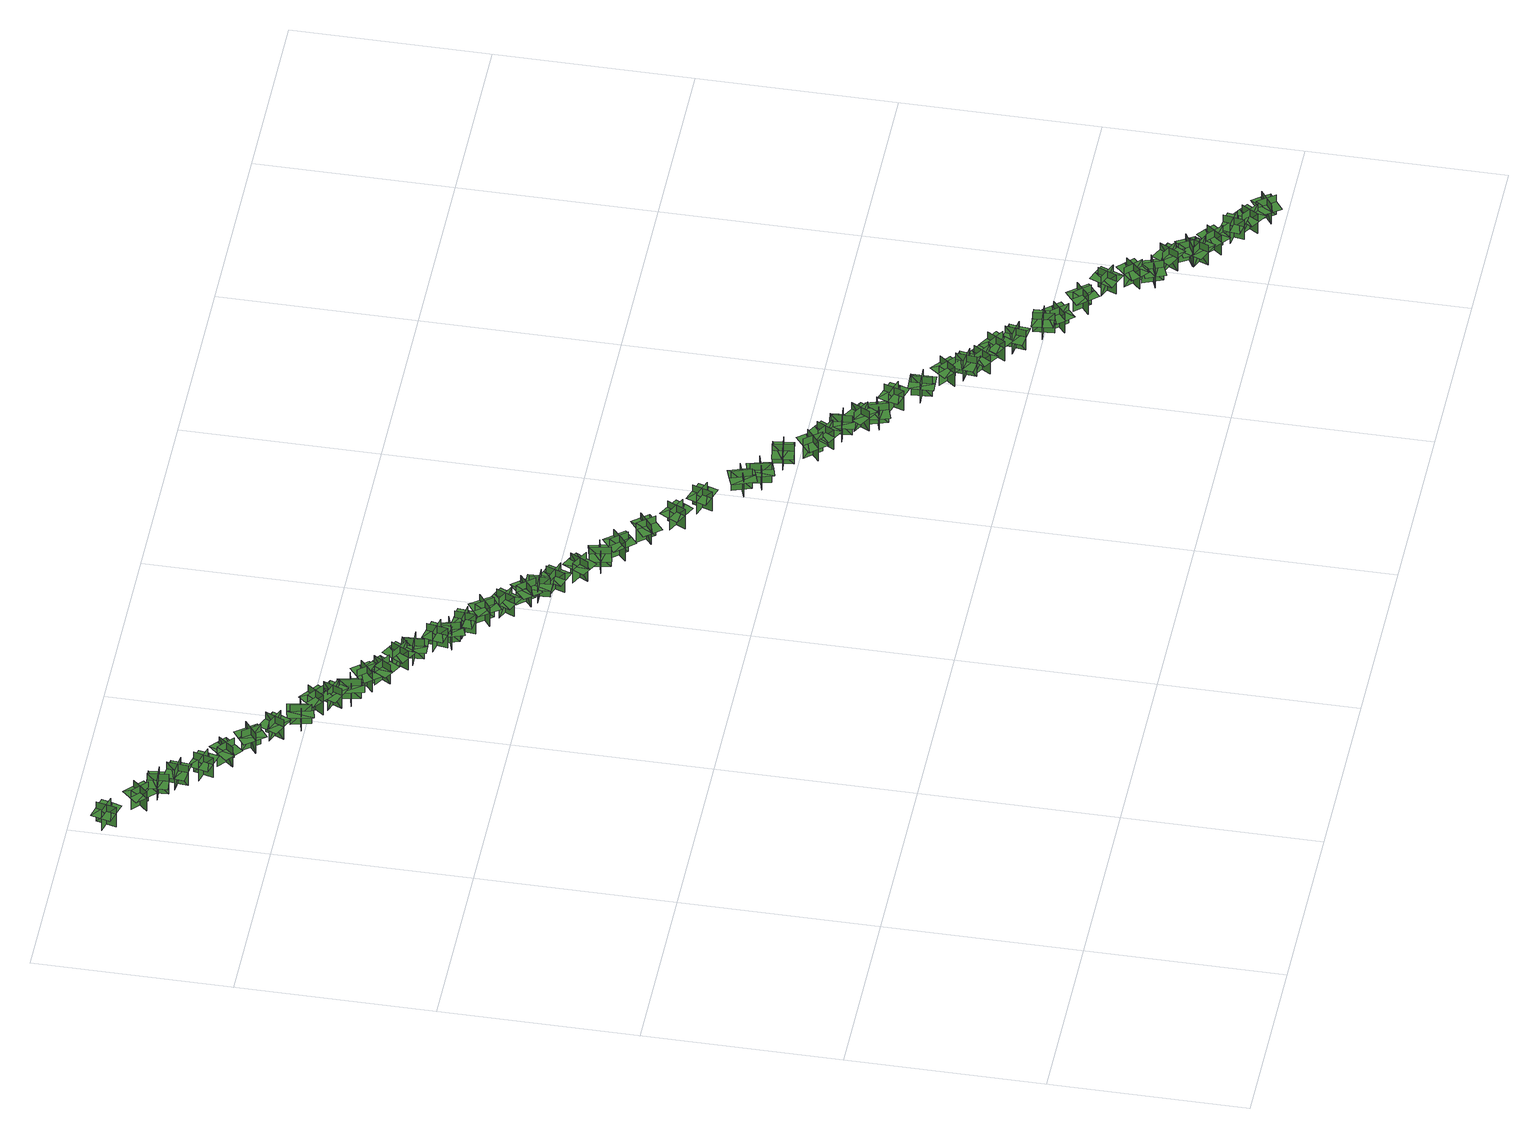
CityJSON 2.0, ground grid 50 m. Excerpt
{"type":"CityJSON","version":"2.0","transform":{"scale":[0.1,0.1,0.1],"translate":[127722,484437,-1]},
"CityObjects":{
"tree1":{"type":"SolitaryVegetationObject","geometry":[{"type":"MultiSurface","lod":"1","boundaries":[[[0,1,2]],[[0,2,3]],[[4,5,6]],[[4,6,7]],[[8,9,10]],[[8,10,11]],[[8,11,12]],[[8,12,13]]]}]},
"tree2":{"type":"SolitaryVegetationObject","geometry":[{"type":"MultiSurface","lod":"1","boundaries":[[[14,15,16]],[[14,16,17]],[[18,19,20]],[[18,20,21]],[[22,23,24]],[[22,24,25]],[[22,25,26]],[[22,26,27]]]}]},
"tree3":{"type":"SolitaryVegetationObject","geometry":[{"type":"MultiSurface","lod":"1","boundaries":[[[28,29,30]],[[28,30,31]],[[32,33,34]],[[32,34,35]],[[36,37,38]],[[36,38,39]],[[36,39,40]],[[36,40,41]]]}]},
"tree4":{"type":"SolitaryVegetationObject","geometry":[{"type":"MultiSurface","lod":"1","boundaries":[[[42,43,44]],[[42,44,45]],[[46,47,48]],[[46,48,49]],[[50,51,52]],[[50,52,53]],[[50,53,54]],[[50,54,55]]]}]},
"tree5":{"type":"SolitaryVegetationObject","geometry":[{"type":"MultiSurface","lod":"1","boundaries":[[[56,57,58]],[[56,58,59]],[[60,61,62]],[[60,62,63]],[[64,65,66]],[[64,66,67]],[[64,67,68]],[[64,68,69]]]}]},
"tree6":{"type":"SolitaryVegetationObject","geometry":[{"type":"MultiSurface","lod":"1","boundaries":[[[70,71,72]],[[70,72,73]],[[74,75,76]],[[74,76,77]],[[78,79,80]],[[78,80,81]],[[78,81,82]],[[78,82,83]]]}]},
"tree7":{"type":"SolitaryVegetationObject","geometry":[{"type":"MultiSurface","lod":"1","boundaries":[[[84,85,86]],[[84,86,87]],[[88,89,90]],[[88,90,91]],[[92,93,94]],[[92,94,95]],[[92,95,96]],[[92,96,97]]]}]},
"tree8":{"type":"SolitaryVegetationObject","geometry":[{"type":"MultiSurface","lod":"1","boundaries":[[[98,99,100]],[[98,100,101]],[[102,103,104]],[[102,104,105]],[[106,107,108]],[[106,108,109]],[[106,109,110]],[[106,110,111]]]}]},
"tree9":{"type":"SolitaryVegetationObject","geometry":[{"type":"MultiSurface","lod":"1","boundaries":[[[112,113,114]],[[112,114,115]],[[116,117,118]],[[116,118,119]],[[120,121,122]],[[120,122,123]],[[120,123,124]],[[120,124,125]]]}]},
"tree10":{"type":"SolitaryVegetationObject","geometry":[{"type":"MultiSurface","lod":"1","boundaries":[[[126,127,128]],[[126,128,129]],[[130,131,132]],[[130,132,133]],[[134,135,136]],[[134,136,137]],[[134,137,138]],[[134,138,139]]]}]},
"tree11":{"type":"SolitaryVegetationObject","geometry":[{"type":"MultiSurface","lod":"1","boundaries":[[[140,141,142]],[[140,142,143]],[[144,145,146]],[[144,146,147]],[[148,149,150]],[[148,150,151]],[[148,151,152]],[[148,152,153]]]}]},
"tree12":{"type":"SolitaryVegetationObject","geometry":[{"type":"MultiSurface","lod":"1","boundaries":[[[154,155,156]],[[154,156,157]],[[158,159,160]],[[158,160,161]],[[162,163,164]],[[162,164,165]],[[162,165,166]],[[162,166,167]]]}]},
"tree13":{"type":"SolitaryVegetationObject","geometry":[{"type":"MultiSurface","lod":"1","boundaries":[[[168,169,170]],[[168,170,171]],[[172,173,174]],[[172,174,175]],[[176,177,178]],[[176,178,179]],[[176,179,180]],[[176,180,181]]]}]},
"tree14":{"type":"SolitaryVegetationObject","geometry":[{"type":"MultiSurface","lod":"1","boundaries":[[[182,183,184]],[[182,184,185]],[[186,187,188]],[[186,188,189]],[[190,191,192]],[[190,192,193]],[[190,193,194]],[[190,194,195]]]}]},
"tree15":{"type":"SolitaryVegetationObject","geometry":[{"type":"MultiSurface","lod":"1","boundaries":[[[196,197,198]],[[196,198,199]],[[200,201,202]],[[200,202,203]],[[204,205,206]],[[204,206,207]],[[204,207,208]],[[204,208,209]]]}]},
"tree16":{"type":"SolitaryVegetationObject","geometry":[{"type":"MultiSurface","lod":"1","boundaries":[[[210,211,212]],[[210,212,213]],[[214,215,216]],[[214,216,217]],[[218,219,220]],[[218,220,221]],[[218,221,222]],[[218,222,223]]]}]},
"tree17":{"type":"SolitaryVegetationObject","geometry":[{"type":"MultiSurface","lod":"1","boundaries":[[[224,225,226]],[[224,226,227]],[[228,229,230]],[[228,230,231]],[[232,233,234]],[[232,234,235]],[[232,235,236]],[[232,236,237]]]}]},
"tree18":{"type":"SolitaryVegetationObject","geometry":[{"type":"MultiSurface","lod":"1","boundaries":[[[238,239,240]],[[238,240,241]],[[242,243,244]],[[242,244,245]],[[246,247,248]],[[246,248,249]],[[246,249,250]],[[246,250,251]]]}]},
"tree19":{"type":"SolitaryVegetationObject","geometry":[{"type":"MultiSurface","lod":"1","boundaries":[[[252,253,254]],[[252,254,255]],[[256,257,258]],[[256,258,259]],[[260,261,262]],[[260,262,263]],[[260,263,264]],[[260,264,265]]]}]},
"tree20":{"type":"SolitaryVegetationObject","geometry":[{"type":"MultiSurface","lod":"1","boundaries":[[[266,267,268]],[[266,268,269]],[[270,271,272]],[[270,272,273]],[[274,275,276]],[[274,276,277]],[[274,277,278]],[[274,278,279]]]}]},
"tree21":{"type":"SolitaryVegetationObject","geometry":[{"type":"MultiSurface","lod":"1","boundaries":[[[280,281,282]],[[280,282,283]],[[284,285,286]],[[284,286,287]],[[288,289,290]],[[288,290,291]],[[288,291,292]],[[288,292,293]]]}]},
"tree22":{"type":"SolitaryVegetationObject","geometry":[{"type":"MultiSurface","lod":"1","boundaries":[[[294,295,296]],[[294,296,297]],[[298,299,300]],[[298,300,301]],[[302,303,304]],[[302,304,305]],[[302,305,306]],[[302,306,307]]]}]},
"tree23":{"type":"SolitaryVegetationObject","geometry":[{"type":"MultiSurface","lod":"1","boundaries":[[[308,309,310]],[[308,310,311]],[[312,313,314]],[[312,314,315]],[[316,317,318]],[[316,318,319]],[[316,319,320]],[[316,320,321]]]}]},
"tree24":{"type":"SolitaryVegetationObject","geometry":[{"type":"MultiSurface","lod":"1","boundaries":[[[322,323,324]],[[322,324,325]],[[326,327,328]],[[326,328,329]],[[330,331,332]],[[330,332,333]],[[330,333,334]],[[330,334,335]]]}]},
"tree25":{"type":"SolitaryVegetationObject","geometry":[{"type":"MultiSurface","lod":"1","boundaries":[[[336,337,338]],[[336,338,339]],[[340,341,342]],[[340,342,343]],[[344,345,346]],[[344,346,347]],[[344,347,348]],[[344,348,349]]]}]},
"tree26":{"type":"SolitaryVegetationObject","geometry":[{"type":"MultiSurface","lod":"1","boundaries":[[[350,351,352]],[[350,352,353]],[[354,355,356]],[[354,356,357]],[[358,359,360]],[[358,360,361]],[[358,361,362]],[[358,362,363]]]}]},
"tree27":{"type":"SolitaryVegetationObject","geometry":[{"type":"MultiSurface","lod":"1","boundaries":[[[364,365,366]],[[364,366,367]],[[368,369,370]],[[368,370,371]],[[372,373,374]],[[372,374,375]],[[372,375,376]],[[372,376,377]]]}]},
"tree28":{"type":"SolitaryVegetationObject","geometry":[{"type":"MultiSurface","lod":"1","boundaries":[[[378,379,380]],[[378,380,381]],[[382,383,384]],[[382,384,385]],[[386,387,388]],[[386,388,389]],[[386,389,390]],[[386,390,391]]]}]},
"tree29":{"type":"SolitaryVegetationObject","geometry":[{"type":"MultiSurface","lod":"1","boundaries":[[[392,393,394]],[[392,394,395]],[[396,397,398]],[[396,398,399]],[[400,401,402]],[[400,402,403]],[[400,403,404]],[[400,404,405]]]}]},
"tree30":{"type":"SolitaryVegetationObject","geometry":[{"type":"MultiSurface","lod":"1","boundaries":[[[406,407,408]],[[406,408,409]],[[410,411,412]],[[410,412,413]],[[414,415,416]],[[414,416,417]],[[414,417,418]],[[414,418,419]]]}]},
"tree31":{"type":"SolitaryVegetationObject","geometry":[{"type":"MultiSurface","lod":"1","boundaries":[[[420,421,422]],[[420,422,423]],[[424,425,426]],[[424,426,427]],[[428,429,430]],[[428,430,431]],[[428,431,432]],[[428,432,433]]]}]},
"tree32":{"type":"SolitaryVegetationObject","geometry":[{"type":"MultiSurface","lod":"1","boundaries":[[[434,435,436]],[[434,436,437]],[[438,439,440]],[[438,440,441]],[[442,443,444]],[[442,444,445]],[[442,445,446]],[[442,446,447]]]}]},
"tree33":{"type":"SolitaryVegetationObject","geometry":[{"type":"MultiSurface","lod":"1","boundaries":[[[448,449,450]],[[448,450,451]],[[452,453,454]],[[452,454,455]],[[456,457,458]],[[456,458,459]],[[456,459,460]],[[456,460,461]]]}]},
"tree34":{"type":"SolitaryVegetationObject","geometry":[{"type":"MultiSurface","lod":"1","boundaries":[[[462,463,464]],[[462,464,465]],[[466,467,468]],[[466,468,469]],[[470,471,472]],[[470,472,473]],[[470,473,474]],[[470,474,475]]]}]},
"tree35":{"type":"SolitaryVegetationObject","geometry":[{"type":"MultiSurface","lod":"1","boundaries":[[[476,477,478]],[[476,478,479]],[[480,481,482]],[[480,482,483]],[[484,485,486]],[[484,486,487]],[[484,487,488]],[[484,488,489]]]}]},
"tree36":{"type":"SolitaryVegetationObject","geometry":[{"type":"MultiSurface","lod":"1","boundaries":[[[490,491,492]],[[490,492,493]],[[494,495,496]],[[494,496,497]],[[498,499,500]],[[498,500,501]],[[498,501,502]],[[498,502,503]]]}]},
"tree37":{"type":"SolitaryVegetationObject","geometry":[{"type":"MultiSurface","lod":"1","boundaries":[[[504,505,506]],[[504,506,507]],[[508,509,510]],[[508,510,511]],[[512,513,514]],[[512,514,515]],[[512,515,516]],[[512,516,517]]]}]},
"tree38":{"type":"SolitaryVegetationObject","geometry":[{"type":"MultiSurface","lod":"1","boundaries":[[[518,519,520]],[[518,520,521]],[[522,523,524]],[[522,524,525]],[[526,527,528]],[[526,528,529]],[[526,529,530]],[[526,530,531]]]}]},
"tree39":{"type":"SolitaryVegetationObject","geometry":[{"type":"MultiSurface","lod":"1","boundaries":[[[532,533,534]],[[532,534,535]],[[536,537,538]],[[536,538,539]],[[540,541,542]],[[540,542,543]],[[540,543,544]],[[540,544,545]]]}]},
"tree40":{"type":"SolitaryVegetationObject","geometry":[{"type":"MultiSurface","lod":"1","boundaries":[[[546,547,548]],[[546,548,549]],[[550,551,552]],[[550,552,553]],[[554,555,556]],[[554,556,557]],[[554,557,558]],[[554,558,559]]]}]},
"tree41":{"type":"SolitaryVegetationObject","geometry":[{"type":"MultiSurface","lod":"1","boundaries":[[[560,561,562]],[[560,562,563]],[[564,565,566]],[[564,566,567]],[[568,569,570]],[[568,570,571]],[[568,571,572]],[[568,572,573]]]}]},
"tree42":{"type":"SolitaryVegetationObject","geometry":[{"type":"MultiSurface","lod":"1","boundaries":[[[574,575,576]],[[574,576,577]],[[578,579,580]],[[578,580,581]],[[582,583,584]],[[582,584,585]],[[582,585,586]],[[582,586,587]]]}]},
"tree43":{"type":"SolitaryVegetationObject","geometry":[{"type":"MultiSurface","lod":"1","boundaries":[[[588,589,590]],[[588,590,591]],[[592,593,594]],[[592,594,595]],[[596,597,598]],[[596,598,599]],[[596,599,600]],[[596,600,601]]]}]},
"tree44":{"type":"SolitaryVegetationObject","geometry":[{"type":"MultiSurface","lod":"1","boundaries":[[[602,603,604]],[[602,604,605]],[[606,607,608]],[[606,608,609]],[[610,611,612]],[[610,612,613]],[[610,613,614]],[[610,614,615]]]}]},
"tree45":{"type":"SolitaryVegetationObject","geometry":[{"type":"MultiSurface","lod":"1","boundaries":[[[616,617,618]],[[616,618,619]],[[620,621,622]],[[620,622,623]],[[624,625,626]],[[624,626,627]],[[624,627,628]],[[624,628,629]]]}]},
"tree46":{"type":"SolitaryVegetationObject","geometry":[{"type":"MultiSurface","lod":"1","boundaries":[[[630,631,632]],[[630,632,633]],[[634,635,636]],[[634,636,637]],[[638,639,640]],[[638,640,641]],[[638,641,642]],[[638,642,643]]]}]},
"tree47":{"type":"SolitaryVegetationObject","geometry":[{"type":"MultiSurface","lod":"1","boundaries":[[[644,645,646]],[[644,646,647]],[[648,649,650]],[[648,650,651]],[[652,653,654]],[[652,654,655]],[[652,655,656]],[[652,656,657]]]}]},
"tree48":{"type":"SolitaryVegetationObject","geometry":[{"type":"MultiSurface","lod":"1","boundaries":[[[658,659,660]],[[658,660,661]],[[662,663,664]],[[662,664,665]],[[666,667,668]],[[666,668,669]],[[666,669,670]],[[666,670,671]]]}]},
"tree49":{"type":"SolitaryVegetationObject","geometry":[{"type":"MultiSurface","lod":"1","boundaries":[[[672,673,674]],[[672,674,675]],[[676,677,678]],[[676,678,679]],[[680,681,682]],[[680,682,683]],[[680,683,684]],[[680,684,685]]]}]},
"tree50":{"type":"SolitaryVegetationObject","geometry":[{"type":"MultiSurface","lod":"1","boundaries":[[[686,687,688]],[[686,688,689]],[[690,691,692]],[[690,692,693]],[[694,695,696]],[[694,696,697]],[[694,697,698]],[[694,698,699]]]}]},
"tree51":{"type":"SolitaryVegetationObject","geometry":[{"type":"MultiSurface","lod":"1","boundaries":[[[700,701,702]],[[700,702,703]],[[704,705,706]],[[704,706,707]],[[708,709,710]],[[708,710,711]],[[708,711,712]],[[708,712,713]]]}]},
"tree52":{"type":"SolitaryVegetationObject","geometry":[{"type":"MultiSurface","lod":"1","boundaries":[[[714,715,716]],[[714,716,717]],[[718,719,720]],[[718,720,721]],[[722,723,724]],[[722,724,725]],[[722,725,726]],[[722,726,727]]]}]},
"tree53":{"type":"SolitaryVegetationObject","geometry":[{"type":"MultiSurface","lod":"1","boundaries":[[[728,729,730]],[[728,730,731]],[[732,733,734]],[[732,734,735]],[[736,737,738]],[[736,738,739]],[[736,739,740]],[[736,740,741]]]}]},
"tree54":{"type":"SolitaryVegetationObject","geometry":[{"type":"MultiSurface","lod":"1","boundaries":[[[742,743,744]],[[742,744,745]],[[746,747,748]],[[746,748,749]],[[750,751,752]],[[750,752,753]],[[750,753,754]],[[750,754,755]]]}]},
"tree55":{"type":"SolitaryVegetationObject","geometry":[{"type":"MultiSurface","lod":"1","boundaries":[[[756,757,758]],[[756,758,759]],[[760,761,762]],[[760,762,763]],[[764,765,766]],[[764,766,767]],[[764,767,768]],[[764,768,769]]]}]},
"tree56":{"type":"SolitaryVegetationObject","geometry":[{"type":"MultiSurface","lod":"1","boundaries":[[[770,771,772]],[[770,772,773]],[[774,775,776]],[[774,776,777]],[[778,779,780]],[[778,780,781]],[[778,781,782]],[[778,782,783]]]}]},
"tree57":{"type":"SolitaryVegetationObject","geometry":[{"type":"MultiSurface","lod":"1","boundaries":[[[784,785,786]],[[784,786,787]],[[788,789,790]],[[788,790,791]],[[792,793,794]],[[792,794,795]],[[792,795,796]],[[792,796,797]]]}]},
"tree58":{"type":"SolitaryVegetationObject","geometry":[{"type":"MultiSurface","lod":"1","boundaries":[[[798,799,800]],[[798,800,801]],[[802,803,804]],[[802,804,805]],[[806,807,808]],[[806,808,809]],[[806,809,810]],[[806,810,811]]]}]}
},
"vertices":[
[45,2437,7],[45,2437,69],[32,2385,69],[32,2385,7],[63,2405,7],[63,2405,69],[13,2418,69],[13,2418,7],[71,2403,49],[78,2429,49],[16,2445,49],[9,2420,49],[2,2394,49],[64,2377,49],
[132,2361,13],[132,2361,75],[96,2322,75],[96,2322,13],[133,2325,13],[133,2325,75],[95,2360,75],[95,2360,13],[138,2320,55],[157,2340,55],[109,2383,55],[91,2363,55],[73,2344,55],[120,2300,55],
[166,2280,15],[166,2280,77],[161,2333,77],[161,2333,15],[139,2304,15],[139,2304,77],[190,2308,77],[190,2308,15],[131,2303,57],[133,2277,57],[197,2282,57],[195,2309,57],[192,2336,57],[128,2330,57],
[204,2240,16],[204,2240,78],[209,2293,78],[209,2293,16],[181,2268,16],[181,2268,78],[233,2263,78],[233,2263,16],[173,2269,58],[171,2243,58],[234,2236,58],[237,2262,58],[240,2289,58],[176,2296,58],
[258,2236,15],[258,2236,77],[245,2185,77],[245,2185,15],[276,2205,15],[276,2205,77],[226,2218,77],[226,2218,15],[284,2203,57],[290,2229,57],[228,2245,57],[221,2219,57],[215,2193,57],[277,2177,57],
[325,2148,17],[325,2148,79],[284,2183,79],[284,2183,17],[289,2146,17],[289,2146,79],[322,2185,79],[322,2185,17],[284,2140,59],[304,2123,59],[346,2172,59],[325,2189,59],[305,2206,59],[263,2158,59],
[349,2100,16],[349,2100,78],[391,2132,78],[391,2132,16],[354,2135,16],[354,2135,78],[386,2094,78],[386,2094,16],[349,2142,58],[328,2125,58],[367,2075,58],[388,2091,58],[410,2107,58],[371,2158,58],
[407,2042,21],[407,2042,83],[428,2090,83],[428,2090,21],[394,2075,21],[394,2075,83],[441,2055,83],[441,2055,21],[387,2079,62],[376,2054,62],[435,2028,62],[446,2053,62],[456,2077,62],[398,2103,62],
[452,2007,14],[452,2007,76],[505,2019,76],[505,2019,14],[472,2037,14],[472,2037,76],[484,1987,76],[484,1987,14],[470,2045,56],[444,2039,56],[459,1976,56],[485,1982,56],[511,1988,56],[497,2051,56],
[543,2006,23],[543,2006,85],[510,1963,85],[510,1963,23],[547,1970,23],[547,1970,85],[506,2001,85],[506,2001,23],[553,1965,64],[570,1986,64],[519,2025,64],[502,2004,64],[486,1983,64],[537,1944,64],
[554,1925,13],[554,1925,75],[574,1974,75],[574,1974,13],[540,1958,13],[540,1958,75],[588,1939,75],[588,1939,13],[533,1961,55],[523,1936,55],[583,1912,55],[593,1937,55],[602,1962,55],[543,1986,55],
[623,1917,8],[623,1917,70],[571,1905,70],[571,1905,8],[604,1887,8],[604,1887,70],[592,1937,70],[592,1937,8],[606,1879,50],[632,1885,50],[617,1948,50],[591,1942,50],[565,1935,50],[579,1873,50],
[631,1901,12],[631,1901,74],[665,1861,74],[665,1861,12],[667,1898,12],[667,1898,74],[628,1864,74],[628,1864,12],[673,1903,54],[656,1923,54],[607,1882,54],[624,1861,54],[641,1841,54],[690,1882,54],
[695,1834,15],[695,1834,77],[650,1862,77],[650,1862,15],[660,1826,15],[660,1826,77],[687,1870,77],[687,1870,15],[656,1819,57],[679,1805,57],[712,1860,57],[690,1874,57],[667,1888,57],[633,1833,57],
[695,1826,27],[695,1826,89],[742,1800,89],[742,1800,27],[730,1835,27],[730,1835,89],[705,1790,89],[705,1790,27],[734,1842,69],[711,1855,69],[679,1799,69],[702,1786,69],[726,1773,69],[757,1829,69],
[785,1786,20],[785,1786,82],[732,1783,82],[732,1783,20],[761,1760,20],[761,1760,82],[757,1811,82],[757,1811,20],[762,1752,61],[788,1754,61],[784,1818,61],[757,1816,61],[730,1814,61],[735,1750,61],
[806,1762,33],[806,1762,95],[796,1709,95],[796,1709,33],[826,1731,33],[826,1731,95],[775,1742,95],[775,1742,33],[833,1730,74],[839,1756,74],[776,1769,74],[770,1742,74],[765,1716,74],[828,1704,74],
[858,1718,18],[858,1718,80],[808,1701,80],[808,1701,18],[842,1686,18],[842,1686,80],[825,1735,80],[825,1735,18],[845,1679,60],[870,1687,60],[849,1748,60],[824,1739,60],[798,1730,60],[819,1670,60],
[874,1706,24],[874,1706,86],[869,1653,86],[869,1653,24],[896,1678,24],[896,1678,86],[845,1683,86],[845,1683,24],[904,1677,66],[907,1704,66],[843,1710,66],[841,1683,66],[838,1657,66],[902,1650,66],
[936,1655,32],[936,1655,94],[893,1623,94],[893,1623,32],[930,1619,32],[930,1619,94],[899,1660,94],[899,1660,32],[935,1613,74],[956,1629,74],[918,1680,74],[896,1664,74],[875,1648,74],[913,1597,74],
[943,1609,19],[943,1609,81],[991,1587,81],[991,1587,19],[977,1621,19],[977,1621,81],[955,1574,81],[955,1574,19],[980,1628,61],[956,1639,61],[929,1581,61],[954,1570,61],[978,1559,61],[1005,1617,61],
[1036,1536,17],[1036,1536,79],[1001,1577,79],[1001,1577,17],[1000,1540,17],[1000,1540,79],[1039,1574,79],[1039,1574,17],[994,1534,58],[1011,1514,58],[1060,1556,58],[1042,1577,58],[1025,1597,58],[976,1555,58],
[1016,1527,17],[1016,1527,79],[1069,1529,79],[1069,1529,17],[1041,1553,17],[1041,1553,79],[1043,1501,79],[1043,1501,17],[1041,1561,59],[1014,1560,59],[1016,1496,59],[1043,1496,59],[1070,1497,59],[1068,1562,59],
[1051,1504,17],[1051,1504,79],[1101,1486,79],[1101,1486,17],[1084,1519,17],[1084,1519,79],[1066,1470,79],[1066,1470,17],[1086,1526,59],[1061,1535,59],[1039,1475,59],[1064,1466,59],[1090,1457,59],[1112,1517,59],
[1147,1432,21],[1147,1432,83],[1100,1457,83],[1100,1457,21],[1112,1422,21],[1112,1422,83],[1137,1468,83],[1137,1468,21],[1109,1415,63],[1132,1403,63],[1163,1459,63],[1139,1472,63],[1115,1484,63],[1085,1428,63],
[1186,1378,13],[1186,1378,75],[1175,1430,75],[1175,1430,13],[1156,1398,13],[1156,1398,75],[1207,1410,75],[1207,1410,13],[1149,1396,55],[1154,1370,55],[1217,1385,55],[1211,1411,55],[1205,1437,55],[1143,1423,55],
[1245,1382,18],[1245,1382,80],[1205,1347,80],[1205,1347,18],[1242,1346,18],[1242,1346,80],[1208,1385,80],[1208,1385,18],[1247,1340,60],[1267,1357,60],[1226,1406,60],[1205,1388,60],[1185,1371,60],[1227,1322,60],
[1311,1291,19],[1311,1291,81],[1277,1332,81],[1277,1332,19],[1275,1295,19],[1275,1295,81],[1315,1328,81],[1315,1328,19],[1269,1290,61],[1286,1269,61],[1336,1310,61],[1319,1331,61],[1302,1351,61],[1252,1311,61],
[1380,1274,11],[1380,1274,73],[1356,1226,73],[1356,1226,11],[1391,1239,11],[1391,1239,73],[1345,1262,73],[1345,1262,11],[1398,1235,53],[1410,1259,53],[1353,1288,53],[1341,1265,53],[1329,1241,53],[1386,1212,53],
[1447,1225,13],[1447,1225,75],[1430,1174,75],[1430,1174,13],[1462,1192,13],[1462,1192,75],[1413,1208,75],[1413,1208,13],[1470,1190,55],[1478,1215,55],[1417,1235,55],[1409,1210,55],[1401,1184,55],[1462,1164,55],
[1549,1126,10],[1549,1126,72],[1499,1108,72],[1499,1108,10],[1533,1094,10],[1533,1094,72],[1516,1142,72],[1516,1142,10],[1536,1086,52],[1561,1095,52],[1540,1156,52],[1514,1147,52],[1489,1138,52],[1511,1077,52],
[1533,1071,9],[1533,1071,71],[1585,1085,71],[1585,1085,9],[1552,1102,9],[1552,1102,71],[1565,1052,71],[1565,1052,9],[1549,1109,51],[1524,1102,51],[1541,1040,51],[1566,1047,51],[1592,1055,51],[1575,1116,51],
[1627,1008,22],[1627,1008,84],[1620,1061,84],[1620,1061,22],[1599,1031,22],[1599,1031,84],[1650,1038,84],[1650,1038,22],[1591,1030,64],[1595,1003,64],[1658,1012,64],[1654,1038,64],[1651,1065,64],[1587,1056,64],
[1649,989,24],[1649,989,86],[1683,948,86],[1683,948,24],[1685,985,24],[1685,985,86],[1645,952,86],[1645,952,24],[1691,990,66],[1674,1011,66],[1624,970,66],[1641,950,66],[1658,929,66],[1708,969,66],
[1682,958,26],[1682,958,88],[1729,932,88],[1729,932,26],[1717,967,26],[1717,967,88],[1692,922,88],[1692,922,26],[1721,974,67],[1697,987,67],[1667,931,67],[1690,918,67],[1714,905,67],[1744,962,67],
[1779,915,23],[1779,915,85],[1726,909,85],[1726,909,23],[1755,888,23],[1755,888,85],[1750,939,85],[1750,939,23],[1756,880,65],[1783,883,65],[1776,946,65],[1749,943,65],[1723,941,65],[1730,877,65],
[1773,850,27],[1773,850,89],[1799,897,89],[1799,897,27],[1764,885,27],[1764,885,89],[1808,860,89],[1808,860,27],[1757,889,69],[1744,866,69],[1799,834,69],[1813,857,69],[1826,880,69],[1770,912,69],
[1824,811,17],[1824,811,79],[1807,862,79],[1807,862,17],[1792,828,17],[1792,828,79],[1841,844,79],[1841,844,17],[1784,826,59],[1792,800,59],[1853,820,59],[1845,846,59],[1837,871,59],[1776,851,59],
[1877,832,29],[1877,832,91],[1861,781,91],[1861,781,29],[1893,800,29],[1893,800,91],[1844,815,91],[1844,815,29],[1901,797,71],[1908,823,71],[1847,842,71],[1839,816,71],[1831,790,71],[1893,772,71],
[1952,749,25],[1952,749,87],[1899,747,87],[1899,747,25],[1927,723,25],[1927,723,87],[1925,774,87],[1925,774,25],[1928,715,67],[1954,716,67],[1952,780,67],[1925,779,67],[1898,778,67],[1901,714,67],
[2019,720,15],[2019,720,77],[1986,678,77],[1986,678,15],[2023,684,15],[2023,684,77],[1982,716,77],[1982,716,15],[2029,679,57],[2045,700,57],[1995,740,57],[1978,719,57],[1962,698,57],[2012,658,57],
[2030,632,16],[2030,632,78],[2036,685,78],[2036,685,16],[2008,661,16],[2008,661,78],[2059,655,78],[2059,655,16],[2000,662,58],[1997,635,58],[2061,628,58],[2064,654,58],[2067,681,58],[2003,688,58],
[2042,639,11],[2042,639,73],[2087,611,73],[2087,611,11],[2077,647,11],[2077,647,73],[2050,603,73],[2050,603,11],[2081,653,53],[2058,667,53],[2025,613,53],[2047,599,53],[2070,585,53],[2104,639,53],
[2125,622,17],[2125,622,79],[2098,576,79],[2098,576,17],[2134,587,17],[2134,587,79],[2089,613,79],[2089,613,17],[2140,583,58],[2154,606,58],[2098,639,58],[2085,616,58],[2072,592,58],[2127,560,58],
[2155,534,10],[2155,534,72],[2162,586,72],[2162,586,10],[2134,563,10],[2134,563,72],[2185,556,72],[2185,556,10],[2126,564,52],[2122,537,52],[2186,528,52],[2189,555,52],[2193,582,52],[2130,590,52],
[2226,530,8],[2226,530,70],[2231,477,70],[2231,477,8],[2253,507,8],[2253,507,70],[2202,502,70],[2202,502,8],[2261,507,50],[2259,534,50],[2195,528,50],[2197,502,50],[2200,475,50],[2264,481,50],
[2240,490,6],[2240,490,68],[2276,450,68],[2276,450,6],[2276,487,6],[2276,487,68],[2238,453,68],[2238,453,6],[2282,493,48],[2265,513,48],[2217,470,48],[2234,450,48],[2252,430,48],[2300,473,48],
[2343,442,18],[2343,442,80],[2302,407,80],[2302,407,18],[2339,406,18],[2339,406,80],[2306,445,80],[2306,445,18],[2344,400,60],[2365,418,60],[2323,466,60],[2303,449,60],[2282,432,60],[2324,383,60],
[2363,386,27],[2363,386,89],[2412,366,89],[2412,366,27],[2396,400,27],[2396,400,89],[2377,352,89],[2377,352,27],[2399,407,69],[2374,417,69],[2350,358,69],[2375,348,69],[2400,338,69],[2424,397,69],
[2408,338,25],[2408,338,87],[2446,301,87],[2446,301,25],[2444,338,25],[2444,338,87],[2408,300,87],[2408,300,25],[2449,344,67],[2430,362,67],[2386,315,67],[2405,297,67],[2425,279,67],[2469,325,67],
[2465,251,13],[2465,251,75],[2445,301,75],[2445,301,13],[2432,266,13],[2432,266,75],[2480,285,75],[2480,285,13],[2425,263,55],[2435,238,55],[2494,262,55],[2484,287,55],[2475,312,55],[2415,288,55],
[2495,222,20],[2495,222,82],[2519,270,82],[2519,270,20],[2484,257,20],[2484,257,82],[2530,234,82],[2530,234,20],[2477,260,62],[2465,237,62],[2522,208,62],[2534,232,62],[2546,256,62],[2489,284,62],
[2545,156,7],[2545,156,69],[2565,205,69],[2565,205,7],[2531,189,7],[2531,189,69],[2579,170,69],[2579,170,7],[2524,192,49],[2514,168,49],[2573,143,49],[2583,168,49],[2593,193,49],[2534,217,49],
[2568,182,7],[2568,182,69],[2541,228,69],[2541,228,7],[2533,192,7],[2533,192,69],[2578,218,69],[2578,218,7],[2526,188,49],[2539,165,49],[2595,197,49],[2582,220,49],[2568,243,49],[2513,211,49],
[2585,169,6],[2585,169,68],[2626,135,68],[2626,135,6],[2621,172,6],[2621,172,68],[2588,132,68],[2588,132,6],[2626,178,48],[2605,195,48],[2564,146,48],[2585,129,48],[2606,112,48],[2646,161,48],
[2660,140,9],[2660,140,71],[2651,87,71],[2651,87,9],[2680,110,9],[2680,110,71],[2630,118,71],[2630,118,9],[2688,109,51],[2693,135,51],[2629,145,51],[2625,119,51],[2621,93,51],[2684,82,51],
[2671,95,9],[2671,95,71],[2716,66,71],[2716,66,9],[2706,102,9],[2706,102,71],[2679,59,71],[2679,59,9],[2711,109,50],[2688,123,50],[2654,69,50],[2676,55,50],[2699,40,50],[2733,95,50],
[2758,28,7],[2758,28,69],[2726,71,69],[2726,71,7],[2722,34,7],[2722,34,69],[2764,65,69],[2764,65,7],[2716,29,49],[2732,8,49],[2783,46,49],[2767,68,49],[2751,89,49],[2700,51,49]
]}
